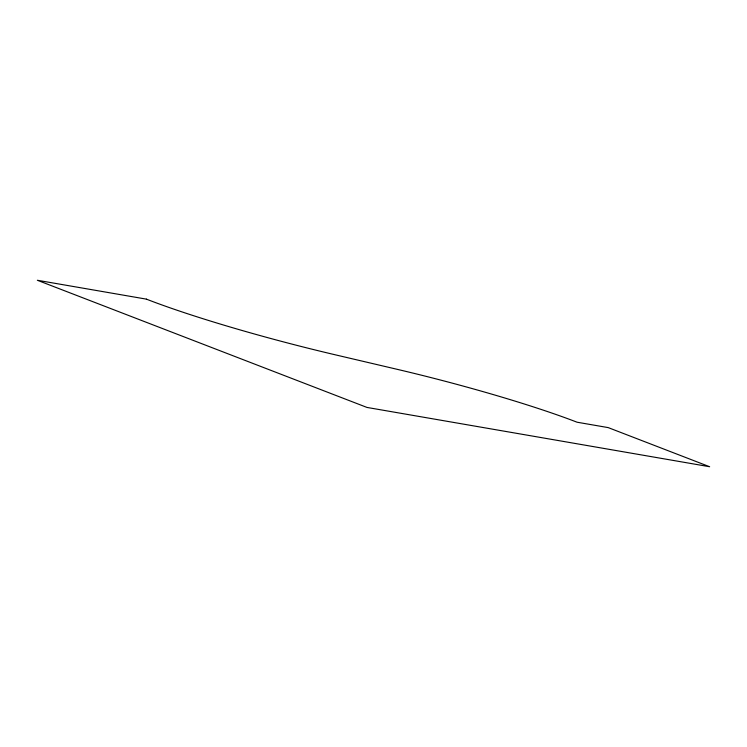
<?xml version="1.0" encoding="UTF-8"?>
<svg xmlns="http://www.w3.org/2000/svg" width="747" height="747" viewBox="0 0 747 747"><rect width="100%" height="100%" fill="white"/><g stroke="black" fill="none" stroke-linecap="round" stroke-linejoin="round"><path stroke-width="1.12" d="M146.384 299.136L37.35 280.265L366.982 407.432L709.65 466.735L608.226 427.611L577.076 422.214A186.675 18.217 14.6 0 0 397.115 369.307L335.702 354.909A195.172 19.048 14.6 0 1 146.384 299.136"/></g></svg>
